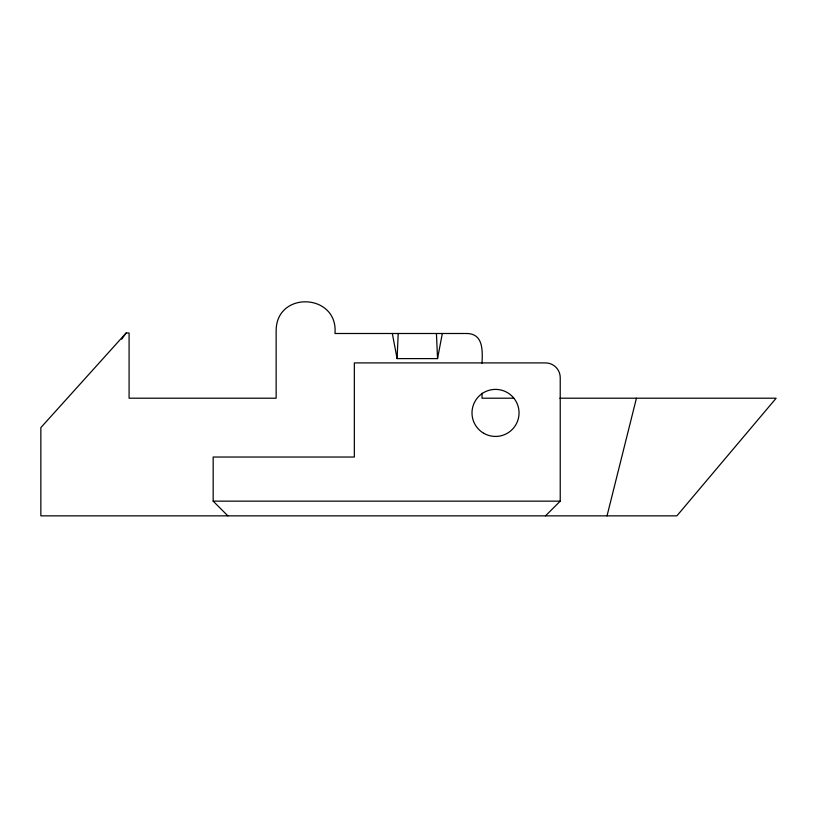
<?xml version="1.0" encoding="UTF-8"?>
<svg xmlns="http://www.w3.org/2000/svg" width="817" height="817" viewBox="0 0 817 817"><rect width="100%" height="100%" fill="white"/><g stroke="black" fill="none" stroke-linecap="round" stroke-linejoin="round"><path stroke-width="1.23" d="M442.324 333.499L437.544 358.602L397.103 358.602L398.206 333.499M607.031 515.854L636.443 398.206M121.692 339.157L126.145 332.999L129.086 332.999L129.086 398.206L276.146 398.206L276.146 330.558C276.381 290.331 338.463 293.272 334.97 333.499L467.324 333.499C483.521 334.082 482.541 351.065 482.03 363.208M126.145 332.999L40.85 427.618L40.85 515.854L676.885 515.854L776.15 398.206L559.87 398.206M545.521 515.854L560.227 501.148L560.227 377.617A14.706 14.706 0 0 0 545.521 362.911L354.343 362.911L354.343 457.03L213.166 457.03L213.166 501.148L227.872 515.854M513.934 398.206L482.03 398.206L482.03 393.202M213.166 501.148L560.227 501.148M392.323 333.499L397.103 358.602M436.441 333.499L437.544 358.602M483.756 433.286A23.53 23.53 0 0 0 519.05 412.912A23.53 23.53 0 0 0 483.756 392.538A23.53 23.53 0 0 0 483.756 433.286"/></g></svg>
